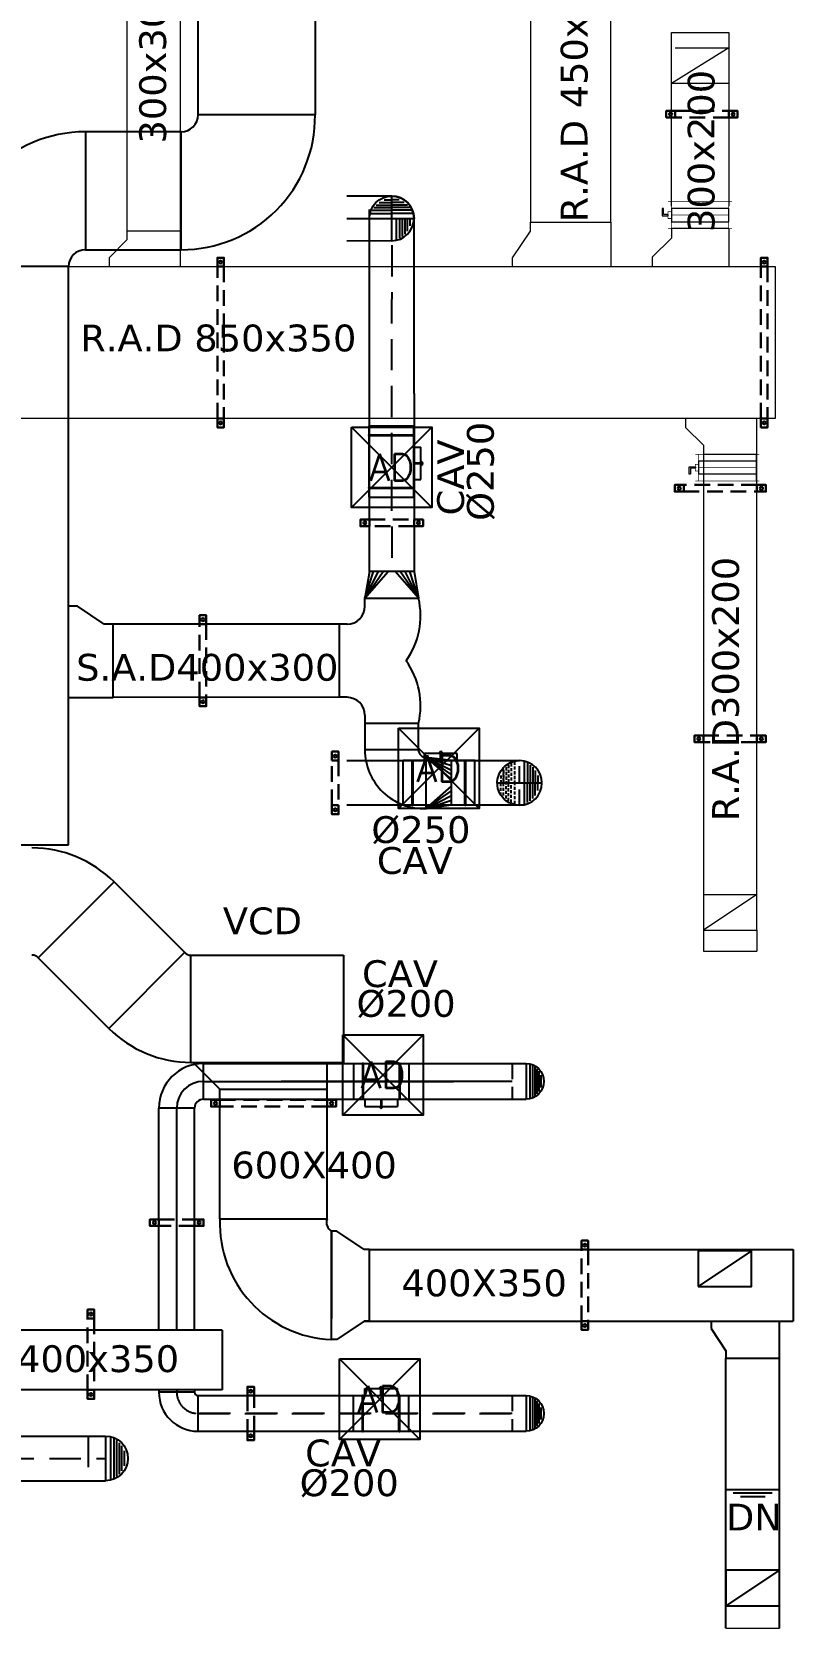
# Model space of a CAD drawing. Header units: millimetres. Extents: x -5691 to 38661, y 27321 to 65085.
# Drawn here: x 7862 to 12123, y 33350 to 42285 of the extents above; entities that cross this region are included whole.
import ezdxf
from ezdxf.enums import TextEntityAlignment as Align

# ---------------------------------------------------------------- set-up
doc = ezdxf.new("R2010")
doc.units = ezdxf.units.MM
doc.header["$LTSCALE"] = 700
doc.header["$MEASUREMENT"] = 0
doc.linetypes.add('HIDDEN', pattern=[0.375, 0.25, -0.125])
for name, color, linetype in [('Access Door', 7, 'Continuous'), ('CAV', 4, 'Continuous'), ('duct size', 7, 'Continuous'), ('M-AC-DIFFUSER', 3, 'Continuous'), ('Return Ahu-03', 1, 'Continuous'), ('Return Ahu-06', 1, 'Continuous'), ('Supply Ahu-02', 3, 'Continuous'), ('Supply Ahu-03', 3, 'Continuous'), ('Supply Ahu-04', 3, 'Continuous'), ('Supply Ahu-05', 3, 'Continuous'), ('Supply Ahu-06', 3, 'Continuous')]:
    doc.layers.add(name, color=color, linetype=linetype)
for name, color, linetype, lineweight in [('Return AHU-02', 1, 'Continuous', 20), ('SA-HANGERS', 21, 'Continuous', 30), ('VCD', 1, 'Continuous', 20)]:
    doc.layers.add(name, color=color, linetype=linetype, lineweight=lineweight)
doc.styles.add('AC-TEXT', font='ROMANS.SHX', dxfattribs={"height": 200})
doc.styles.add('VERDANA', font='verdana.ttf')

# ---------------------------------------------------------------- blocks, each defined once
blk = doc.blocks.new('*U59')
for p, q in [((0, 0), (0, 37)), ((600, 0), (600, 37))]:
    blk.add_line(p, q)
for points in [[(0, 0), (-50, 0), (-50, 37), (0, 37)], [(600, 37), (650, 37), (650, 0), (600, 0)]]:
    blk.add_lwpolyline(points)
at = {"linetype": 'HIDDEN', "ltscale": 0.5}
for points in [[(0, 37), (600, 37)], [(600, 0), (0, 0)]]:
    blk.add_lwpolyline(points, dxfattribs=at)
for centre in [(-25, 18.5), (625, 18.5)]:
    blk.add_circle(centre, 8.44)
blk = doc.blocks.new('*U94')
for p, q in [((0, 0), (0, 37)), ((400, 0), (400, 37))]:
    blk.add_line(p, q)
for points in [[(0, 0), (-50, 0), (-50, 37), (0, 37)], [(400, 37), (450, 37), (450, 0), (400, 0)]]:
    blk.add_lwpolyline(points)
at = {"linetype": 'HIDDEN', "ltscale": 0.5}
for points in [[(0, 37), (400, 37)], [(400, 0), (0, 0)]]:
    blk.add_lwpolyline(points, dxfattribs=at)
for centre in [(-25, 18.5), (425, 18.5)]:
    blk.add_circle(centre, 8.44)
blk = doc.blocks.new('*U62')
for p, q in [((0, 0), (0, 37)), ((400, 0), (400, 37))]:
    blk.add_line(p, q)
for points in [[(0, 0), (-50, 0), (-50, 37), (0, 37)], [(400, 37), (450, 37), (450, 0), (400, 0)]]:
    blk.add_lwpolyline(points)
at = {"linetype": 'HIDDEN', "ltscale": 0.5}
for points in [[(0, 37), (400, 37)], [(400, 0), (0, 0)]]:
    blk.add_lwpolyline(points, dxfattribs=at)
for centre in [(-25, 18.5), (425, 18.5)]:
    blk.add_circle(centre, 8.44)
blk = doc.blocks.new('*U76')
for p, q in [((0, 0), (0, 37)), ((250.2, 0), (250.2, 37))]:
    blk.add_line(p, q)
for points in [[(0, 0), (-50, 0), (-50, 37), (0, 37)], [(250.2, 37), (300.2, 37), (300.2, 0), (250.2, 0)]]:
    blk.add_lwpolyline(points)
at = {"linetype": 'HIDDEN', "ltscale": 0.5}
for points in [[(0, 37), (250.2, 37)], [(250.2, 0), (0, 0)]]:
    blk.add_lwpolyline(points, dxfattribs=at)
for centre in [(-25, 18.5), (275.2, 18.5)]:
    blk.add_circle(centre, 8.44)
blk = doc.blocks.new('*U127')
for p, q in [((0, 0), (0, 37)), ((409.9, 0), (409.9, 37))]:
    blk.add_line(p, q)
for points in [[(0, 0), (-50, 0), (-50, 37), (0, 37)], [(409.9, 37), (459.9, 37), (459.9, 0), (409.9, 0)]]:
    blk.add_lwpolyline(points)
at = {"linetype": 'HIDDEN', "ltscale": 0.5}
for points in [[(0, 37), (409.9, 37)], [(409.9, 0), (0, 0)]]:
    blk.add_lwpolyline(points, dxfattribs=at)
for centre in [(-25, 18.5), (434.9, 18.5)]:
    blk.add_circle(centre, 8.44)
blk = doc.blocks.new('*U79')
for p, q in [((0, 0), (0, 37)), ((300, 0), (300, 37))]:
    blk.add_line(p, q)
for points in [[(0, 0), (-50, 0), (-50, 37), (0, 37)], [(300, 37), (350, 37), (350, 0), (300, 0)]]:
    blk.add_lwpolyline(points)
at = {"linetype": 'HIDDEN', "ltscale": 0.5}
for points in [[(0, 37), (300, 37)], [(300, 0), (0, 0)]]:
    blk.add_lwpolyline(points, dxfattribs=at)
for centre in [(-25, 18.5), (325, 18.5)]:
    blk.add_circle(centre, 8.44)
blk = doc.blocks.new('CAV 250 DIA')
for p, q in [((0, 400), (0, 350)), ((0, 400), (250, 400)), ((250, 400), (250, 350)), ((0, 350), (250, 350)), ((0, 345), (0, 55)), ((0, 345), (250, 345)), ((250, 345), (250, 55)), ((250, 301.1), (290, 301.1)), ((290, 301.1), (290, 119.1)), ((250, 212.1), (297.4, 212.1)), ((250, 208.1), (297.4, 208.1)), ((290.8, 218.7), (292.2, 220.1)), ((290.8, 218.7), (297.4, 212.1)), ((297.4, 208.1), (290.8, 201.6)), ((290.8, 201.6), (292.2, 200.1)), ((292.2, 220.1), (302.2, 210.1)), ((302.2, 210.1), (292.2, 200.1)), ((250, 119.1), (290, 119.1)), ((0, 55), (250, 55)), ((0, 50), (0, 0)), ((0, 50), (250, 50)), ((0, 50), (250, 50)), ((0, 0), (250, 0)), ((250, 50), (250, 0))]:
    blk.add_line(p, q)
for centre, start, end in [((0.9, 347.5), 109.43656, 250.56344), ((249.1, 347.5), 289.43656, 70.56344), ((0.9, 52.5), 109.43656, 250.56344), ((249.1, 52.5), 289.43656, 70.56344)]:
    blk.add_arc(centre, 2.65, start, end)
blk = doc.blocks.new('A$C4D301BEB')
for p, q in [((-310, 200), (-260, 200)), ((-310, 0), (-310, 200)), ((-260, 0), (-260, 200)), ((-255, 200), (-55, 200)), ((-255, 0), (-255, 200)), ((-246, 200), (-246, 240)), ((-246, 240), (-64, 240)), ((-165, 242.2), (-155, 252.2)), ((-163.6, 240.8), (-165, 242.2)), ((-163.6, 240.8), (-157, 247.4)), ((-157, 200), (-157, 247.4)), ((-155, 252.2), (-145, 242.2)), ((-153, 200), (-153, 247.4)), ((-153, 247.4), (-146.4, 240.8)), ((-146.4, 240.8), (-145, 242.2)), ((-64, 200), (-64, 240)), ((-55, 0), (-55, 200)), ((-50, 200), (0, 200)), ((-50, 0), (-50, 200)), ((-50, 0), (-50, 200)), ((0, 0), (0, 200)), ((-310, 0), (-260, 0)), ((-255, 0), (-55, 0)), ((-50, 0), (0, 0))]:
    blk.add_line(p, q)
for centre, start, end in [((-257.5, 199.1), 19.43656, 160.56344), ((-52.5, 199.1), 19.43656, 160.56344), ((-257.5, 0.9), 199.43656, 340.56344), ((-52.5, 0.9), 199.43656, 340.56344)]:
    blk.add_arc(centre, 2.65, start, end)
blk = doc.blocks.new('*U77')
for p, q in [((0, 0), (0, 37)), ((410, 0), (410, 37))]:
    blk.add_line(p, q)
for points in [[(0, 0), (-50, 0), (-50, 37), (0, 37)], [(410, 37), (460, 37), (460, 0), (410, 0)]]:
    blk.add_lwpolyline(points)
at = {"linetype": 'HIDDEN', "ltscale": 0.5}
for points in [[(0, 37), (410, 37)], [(410, 0), (0, 0)]]:
    blk.add_lwpolyline(points, dxfattribs=at)
for centre in [(-25, 18.5), (435, 18.5)]:
    blk.add_circle(centre, 8.44)
blk = doc.blocks.new('*U109')
for p, q in [((0, 0), (0, 37)), ((850, 0), (850, 37))]:
    blk.add_line(p, q)
for points in [[(0, 0), (-50, 0), (-50, 37), (0, 37)], [(850, 37), (900, 37), (900, 0), (850, 0)]]:
    blk.add_lwpolyline(points)
at = {"linetype": 'HIDDEN', "ltscale": 0.5}
for points in [[(0, 37), (850, 37)], [(850, 0), (0, 0)]]:
    blk.add_lwpolyline(points, dxfattribs=at)
for centre in [(-25, 18.5), (875, 18.5)]:
    blk.add_circle(centre, 8.44)
blk = doc.blocks.new('AD')
at = {"layer": 'M-AC-DIFFUSER', "color": 2}
for p, q in [((225, 225), (-225, -225)), ((225, -225), (-225, 225))]:
    blk.add_line(p, q, dxfattribs=at)
blk.add_lwpolyline([(-225, 225), (225, 225), (225, -225), (-225, -225)], close=True, dxfattribs=at)
at = {"layer": 'M-AC-DIFFUSER', "color": 2, "style": 'AC-TEXT'}
blk.add_text('AD', height=150, dxfattribs=at).set_placement((0, 0), align=Align.MIDDLE_CENTER)
blk = doc.blocks.new('*U128')
for p, q in [((0, 0), (0, 37)), ((200, 0), (200, 37))]:
    blk.add_line(p, q)
for points in [[(0, 0), (-50, 0), (-50, 37), (0, 37)], [(200, 37), (250, 37), (250, 0), (200, 0)]]:
    blk.add_lwpolyline(points)
at = {"linetype": 'HIDDEN', "ltscale": 0.5}
for points in [[(0, 37), (200, 37)], [(200, 0), (0, 0)]]:
    blk.add_lwpolyline(points, dxfattribs=at)
for centre in [(-25, 18.5), (225, 18.5)]:
    blk.add_circle(centre, 8.44)
blk = doc.blocks.new('*U142')
for p, q in [((0, 0), (0, 37)), ((200, 0), (200, 37))]:
    blk.add_line(p, q)
for points in [[(0, 0), (-50, 0), (-50, 37), (0, 37)], [(200, 37), (250, 37), (250, 0), (200, 0)]]:
    blk.add_lwpolyline(points)
at = {"linetype": 'HIDDEN', "ltscale": 0.5}
for points in [[(0, 37), (200, 37)], [(200, 0), (0, 0)]]:
    blk.add_lwpolyline(points, dxfattribs=at)
for centre in [(-25, 18.5), (225, 18.5)]:
    blk.add_circle(centre, 8.44)
blk = doc.blocks.new('*U130')
at = {"linetype": 'Continuous', "const_width": 5}
for points in [[(428, -75), (428, -75), (-25, -75), (0, -75), (0, 125), (-25, 125), (0, 125), (428, 125), (453, 125), (428, 125), (428, -75), (453, -75), (428, -75)], [(428, 25), (0, 25)]]:
    blk.add_lwpolyline(points, dxfattribs=at)
at = {"linetype": 'Continuous'}
for points in [[(-25, 20), (-25, 30), (-60, 30), (-60, 75), (-70, 75), (-70, 20), (-25, 20)], [(428, 75), (0, 75), (0, -25), (428, -25)]]:
    blk.add_lwpolyline(points, close=True, dxfattribs=at)
at = {"linetype": 'Continuous', "const_width": 5}
blk.add_lwpolyline([(0, 0), (0, 50), (-25, 50), (-25, 0)], close=True, dxfattribs=at)

msp = doc.modelspace()

# ---------------------------------------------------------------- linework, layer by layer
at = {"layer": 'Return AHU-02', "ltscale": 8}
for p, q in [((8394.4, 43404.7), (8394.4, 41171.4)), ((8694.5, 41171.3), (8694.4, 43404.7)), ((11920.9, 37457.4, 25), (11621, 37257.4, 0)), ((11747.3, 33350.2), (12047.3, 33350.2))]:
    msp.add_line(p, q, dxfattribs=at)
at = {"layer": 'Return AHU-02'}
for p, q in [((10652.5, 42592.8, 25), (10652.5, 41220.3, 25)), ((11102.5, 41220.3, 25), (11102.5, 42594.1, 25)), ((11442.4, 41310.2, 58.6), (11442.4, 42281.9, 25)), ((11442.4, 42281.9, 25), (11763, 42281.9, 25)), ((11763, 42281.9, 37.4), (11763, 41946.5, 12.5)), ((11763, 42196.5, 25), (11442.4, 41996.5, -14.6)), ((11463, 42196.5, 12.5), (11763, 42196.5, 37.5)), ((11763, 42196.5, 25), (11763, 41310, 25)), ((11763, 41996.3, 17.5), (11442.4, 41996.5, -14.6)), ((10652.5, 41170.3, 25), (10652.5, 41220.3, 25)), ((10652.5, 41220.3, 25), (11102.5, 41220.3, 25)), ((11102.5, 41220.3, 25), (11102.5, 40970.3)), ((8394.4, 41121.3, 50), (8294.4, 41021.3, 50)), ((8394.4, 41171.4, 50), (8694.4, 41171.3, 50)), ((8394.4, 41171.3, 50), (8394.4, 41121.3, 50)), ((8694.4, 40971.3, 50), (8694.5, 41171.3, 50)), ((10552.5, 41020.3, 25), (10652.5, 41170.3, 25)), ((11442, 41130.8, 74.7), (11335, 41023.8, 74.7)), ((11763, 41184.3, 74.7), (11442, 41184.3, 74.7)), ((11442, 41184.3, 74.7), (11442, 41130.8, 74.7)), ((11763, 41184.3, 74.7), (11763, 40970.3, -5.6)), ((8294.4, 41021.3, 50), (8294.4, 40971.3)), ((10552.5, 40970.3, 25), (10552.5, 41020.3, 25)), ((11335, 41023.8, 74.7), (11335, 40970.3, -5.6)), ((2986.3, 40971.3), (12022.5, 40971.3)), ((12022.5, 40971.3), (12022.5, 40121.3)), ((12022.5, 40121.3), (-3015.2, 40121.3)), ((11520.9, 40121.3), (11520.9, 40071.3)), ((11920.9, 39921.3), (11920.9, 40121.3)), ((11520.9, 40071.3), (11620.9, 39971.3)), ((11920.9, 37507.4, 75), (11920.9, 40060, 7.4)), ((11620.9, 39971.3), (11620.9, 39921.3)), ((11620.9, 39971.3), (11620.9, 37507.4, 125)), ((11620.9, 39921.3), (11920.9, 39921.3)), ((11620.9, 37507.4, 275), (11620.9, 37457.4, 25)), ((11621, 37457.4, 0), (11621, 37257.4, 0)), ((11621, 37457.4, 0), (11920.9, 37457.4, 25)), ((11920.9, 37457.4, 25), (11920.9, 37507.4, 75)), ((11920.9, 37257.4, 25), (11920.9, 37457.4, 25)), ((11621, 37257.4, 50), (11920.9, 37257.4, 25)), ((11621, 37257.4, 50), (11621, 37139.7, 50)), ((11920.9, 37257.4, 25), (11920.9, 37139.7, 25)), ((11621, 37139.7, 50), (11920.9, 37139.7, 50))]:
    msp.add_line(p, q, dxfattribs=at)
at = {"layer": 'Return Ahu-03'}
for p, q in [((8321.9, 37526.9), (7897.7, 37102.6)), ((8717.4, 37131.6, 50), (8322, 37527)), ((8293.2, 36707.3, 50), (7897.8, 37102.7, 50)), ((8293.1, 36707.2, -75.3), (8717.3, 37131.5, -75.3)), ((8752.7, 36516.8, -25.3), (8752.7, 37116.8, -25.3)), ((8752.7, 37116.8, -75.3), (9607.1, 37116.8, -75.3)), ((9607.1, 37116.8, -75.3), (9607.1, 36516.8, -75.3)), ((8752.7, 36516.8, -75.3), (9607.1, 36516.8, -75.3)), ((8765.1, 36516.8, -75.3), (8915.1, 36366.8, -75.3)), ((9514.5, 35640.7, 60.2), (9514.5, 36516.8, -75.3)), ((8915.1, 35640.7, 59.3), (8915.1, 36366.8, -43.3)), ((8915.1, 36366.8, -75.3), (9514.7, 36366.8, -75.3)), ((8915.1, 35640.7, 50), (9514.5, 35640.7, 50)), ((9539, 34965.6, 50), (9539.6, 35572.3, 100)), ((9569.5, 35572, 50), (9539, 35572, 50)), ((9539, 35572, 50), (9539, 35454, 50)), ((9721.9, 35469, 99.6), (9569.5, 35572, 50)), ((9539, 35454, 50), (9539, 35083.6, 50)), ((9752.7, 35469, 99.6), (9721.9, 35469, 99.6)), ((9752.7, 35069, 50), (9752.7, 35469, 50)), ((9754.4, 35469, 99.6), (12123.3, 35469, 99.6)), ((11891.4, 35462.1), (11591.4, 35262.1)), ((12123.3, 35469), (12123.3, 35069)), ((9539, 34965.6, 50), (9539, 35083.6, 50)), ((9721.9, 35069, 99.6), (9569.5, 34965.6, 50)), ((9721.9, 35069, 99.6), (9754.4, 35069, 99.6)), ((9754.4, 35069, 99.6), (9721.9, 35069, 99.6)), ((9754.4, 35069, 99.6), (12123.3, 35069, 99.6)), ((11664.1, 35069, 199.2), (11664.1, 35027.3, 199.2)), ((11664.1, 35027.3, 199.2), (11747.4, 34902.3, 199.2)), ((12047.4, 34860.6, 199.2), (12047.4, 35069, 157.5)), ((9569.5, 34965.6, 50), (9539, 34965.6, 50)), ((11747.3, 33350.2), (11747.4, 34860.6)), ((11747.4, 34902.3, 199.2), (11747.4, 34860.6, 199.2)), ((11747.4, 34860.6, 199.2), (12047.4, 34860.6, 199.2)), ((12047.3, 33350.2), (12047.4, 34860.6)), ((12047.4, 33675.2), (11747.4, 33475.2))]:
    msp.add_line(p, q, dxfattribs=at)
for points in [[(11591.4, 35262.1), (11891.4, 35262.1), (11891.4, 35462.1), (11591.4, 35462.1)], [(11747.4, 33475.2), (12047.4, 33475.2), (12047.4, 33675.2), (11747.4, 33675.2)]]:
    msp.add_lwpolyline(points, close=True, dxfattribs=at)
for centre, radius, start, end in [((7862.3, 37067.2), 650, 45, 90), ((7862.3, 37067.5, 50), 50, 45, 90), ((8752.7, 37166.8, -75.3), 50, 225, 270), ((8752.7, 37166.8, -75.3), 650, 225, 270), ((9564.6, 35615.1), 650, 177.73912, 267.73912), ((9567.5, 35621.3, 100), 56.4, 159.91787, 240.32987)]:
    msp.add_arc(centre, radius, start, end, dxfattribs=at)
at = {"layer": 'Return Ahu-06'}
for p, q in [((11749, 34126.2), (12045.7, 34126.2)), ((11788.6, 34106.4), (12006.2, 34106.4)), ((11828.2, 34086.6), (11966.6, 34086.6))]:
    msp.add_line(p, q, dxfattribs=at)
at = {"layer": 'Supply Ahu-02', "ltscale": 600, "extrusion": (-1, 0, 0)}
msp.add_line((9447.6, 43978.1, 397.8), (9447.5, 41821, 390), dxfattribs=at)
at = {"layer": 'Supply Ahu-03', "ltscale": 600}
for p, q in [((8792.5, 41821, 390), (8792.5, 43978.1, 397.8)), ((9447.5, 41821, 395), (8792.5, 41821, 390)), ((8697.5, 41726, 740.2), (8162, 41726)), ((8697.6, 41066, 390), (8697.5, 41726, 390)), ((8162, 41066, 390), (8697.6, 41066, 390)), ((8067, 37735.1, 390), (8067, 40971, 390)), ((8117, 39070.1, 390), (8067, 39070.1, 390)), ((8267, 38970.1, 390), (8117, 39070.1, 390)), ((9726.4, 39070.1, -364), (9726.4, 39115.1, -364)), ((9726.4, 39115.1, -364), (10026.4, 39115.1, -364)), ((9726.4, 39115.1), (10026.4, 39115.1)), ((9581.5, 38970.1, -275.7), (8317, 38970.1, 390)), ((8317, 38560.1, 700), (8317, 38970.1, 390)), ((9581.5, 38970.1, -364), (9581.4, 38560.5, -0.4)), ((8067, 38560.1, 390), (8317, 38560.1, 390)), ((9581.4, 38560.4, 68.3), (8317, 38560.1, 700)), ((9726.4, 38460.1, -364), (9726.4, 38415.1, -364)), ((7407, 37735.1, 390), (8067.1, 37735.1, 335)), ((8792.1, 34451.5, 500.3), (8792.1, 34651.5, 500.3))]:
    msp.add_line(p, q, dxfattribs=at)
at = {"layer": 'Supply Ahu-03'}
for p, q in [((8162, 41726, 390), (8162, 41066, 390)), ((9876.4, 41366, 273.5), (9625.9, 41366, 169.2)), ((9625.9, 41116.1, 228.3), (9876.4, 41116.6, 540.9)), ((8067, 40971, 390), (7407, 40971, 390)), ((9751.4, 39265.1), (9751.4, 40261)), ((10001.4, 40261, 0), (10001.4, 39264.6)), ((9751.4, 39265.1), (9726.4, 39115.1)), ((9726.4, 39115.1), (9856.7, 39265.1)), ((9726.4, 39115.1), (9829.2, 39265.1)), ((9726.4, 39115.1), (9801.7, 39265.1)), ((9726.4, 39115.1), (9774.2, 39265.1)), ((10001.4, 39265.1), (9751.4, 39265.1)), ((10026.4, 39115.1), (9896.1, 39265.1)), ((10026.4, 39115.1), (9923.6, 39265.1)), ((10026.4, 39115.1), (9951.1, 39265.1)), ((10026.4, 39115.1), (9978.6, 39265.1)), ((10001.4, 39265.1), (10026.4, 39115.1)), ((9726.4, 39115.1), (10026.4, 39115.1)), ((8317, 38970.1, 390), (8267, 38970.1, 390)), ((9626.4, 38970.1, -364), (9581.5, 38970.1, -364)), ((9626.4, 38560.5, -0.4), (9581.4, 38560.5, -0.4)), ((9625.9, 38206.2, 167.2), (10592.5, 38206.1, 272.7)), ((10592.4, 37956.1, 259), (9625.9, 37956.2, 166.6)), ((8928.1, 35016.9, 450), (7089.7, 35016.9, 450)), ((8928.1, 35016.9, 875.9), (8928.1, 34683, 450)), ((8928.1, 34683, 450), (7089.7, 34683, 450)), ((8773, 34670.5, 500.3), (8573, 34670.5, 500.3))]:
    msp.add_line(p, q, dxfattribs=at)
at = {"layer": 'Supply Ahu-03', "ltscale": 8}
for p, q in [((10068.8, 38224.2, 195.1), (10211.8, 38178.7, 195.1)), ((10068.8, 38224.2, 195.1), (10211.8, 38152.4, 195.1)), ((10068.8, 38224.2, 195.1), (10211.8, 38126.2, 195.1)), ((10068.8, 38224.2, 195.1), (10211.8, 38100, 195.1)), ((10211.8, 38206.1, 195.1), (10068.8, 38224.2, 195.1)), ((10211.8, 37956.2, 195.1), (10211.8, 38206.1, 195.1)), ((10068.8, 37938.2, 195.1), (10211.8, 38062.4, 195.1)), ((10068.8, 37938.2, 195.1), (10211.8, 38036.2, 195.1)), ((10068.8, 37938.2, 195.1), (10211.8, 38010, 195.1)), ((10068.8, 37938.2, 195.1), (10211.8, 37983.8, 195.1)), ((10211.8, 37956.2, 195.1), (10068.8, 37938.2, 195.1))]:
    msp.add_line(p, q, dxfattribs=at)
at = {"layer": 'Supply Ahu-03', "ltscale": 600}
for centre, radius, start, end in [((8697.5, 41821, 390), 95, 270.01274, 0), ((8701, 41812.5, 390), 746.5, 269.73532, 0.64993), ((9626.4, 39070.1, -364), 100, 270, 0), ((9605.1, 39017.1), 432.6, 324.36267, 13.08899), ((9605.1, 38513), 432.6, 346.91101, 35.63733), ((9625.6, 38459.7, 363.1), 100.8, 0.18925, 89.54312)]:
    msp.add_arc(centre, radius, start, end, dxfattribs=at)
at = {"layer": 'Supply Ahu-03'}
for centre, radius, start, end in [((8162, 40971), 755, 90, 180), ((8162, 40971), 95, 90, 180), ((8792.1, 34670.6, 500.3), 219.1, 180.03191, 269.96809), ((8792.1, 34670.6, 500.3), 19.1, 180.03191, 269.96809)]:
    msp.add_arc(centre, radius, start, end, dxfattribs=at)
at = {"layer": 'Supply Ahu-04', "ltscale": 8}
msp.add_line((8823, 36310.7), (8823, 36510.7), dxfattribs=at)
at = {"layer": 'Supply Ahu-04'}
for radius in [250, 150, 50]:
    msp.add_arc((8823, 36260.7), radius, 90, 180, dxfattribs=at)
at = {"layer": 'Supply Ahu-05', "linetype": 'HIDDEN'}
for p, q in [((9751.4, 41116, 273.5), (9751.4, 41366, 273.5)), ((9625.9, 41241), (9751.4, 41241, 273.5)), ((8673, 34683, 1060.7), (8673, 34670.5, 1060.7)), ((8792.1, 34551.5, 500.3), (10549.8, 34551.5, 500.3)), ((10549.8, 34551.5, 500.3), (8792.1, 34551.5, 500.3)), ((8176.8, 34425.2), (8176.8, 34175.2)), ((6385.8, 34300.2, -440.6), (8275.1, 34300.2, -440.6))]:
    msp.add_line(p, q, dxfattribs=at)
at = {"layer": 'Supply Ahu-05'}
for p, q in [((9766.7, 41286.5, 273.5), (9876.5, 41286.5, 273.5)), ((9776.2, 41301.3, 273.5), (9876.5, 41301.3, 273.5)), ((9788.7, 41315.6, 273.5), (9876.5, 41315.6, 273.5)), ((9806.1, 41330, 273.5), (9876.5, 41330, 273.5)), ((9834.2, 41344.3, 273.5), (9876.5, 41344.3, 273.5)), ((9876.4, 41116, 273.5), (9876.4, 41366, 273.5)), ((9918.7, 41344.3, 273.5), (9876.4, 41344.3, 273.5)), ((9946.8, 41330, 273.5), (9876.4, 41330, 273.5)), ((9964.2, 41315.6, 273.5), (9876.4, 41315.6, 273.5)), ((9976.7, 41301.3, 273.5), (9876.4, 41301.3, 273.5)), ((9986.1, 41286.5, 273.5), (9876.4, 41286.5, 273.5)), ((9751.4, 40261, 0), (9751.4, 41242.1)), ((9751.4, 41241, 273.5), (10001.4, 41241, 273.5)), ((9758.4, 41267.9, 273.5), (9876.5, 41267.9, 273.5)), ((9994.4, 41267.9, 273.5), (9876.4, 41267.9, 273.5)), ((9903.4, 41123, 273.5), (9903.4, 41241, 273.5)), ((9922, 41131.3, 273.5), (9922, 41241, 273.5)), ((9936.8, 41140.7, 273.5), (9936.8, 41241, 273.5)), ((9951.1, 41153.2, 273.5), (9951.1, 41241, 273.5)), ((9965.4, 41170.6, 273.5), (9965.4, 41241, 273.5)), ((9979.8, 41198.7, 273.5), (9979.8, 41241, 273.5)), ((10001.6, 40957.5, 590), (10001.4, 41241.2, 1195)), ((10001.4, 40261, 0), (10001.4, 41090.9, 0)), ((10617.9, 38199.1, 272.5), (10617.9, 38081.1, 272.5)), ((10636.6, 38190.8, 272.5), (10636.6, 38081.1, 272.5)), ((10651.3, 38181.4, 272.5), (10651.3, 38081.1, 272.5)), ((10665.7, 38168.9, 272.5), (10665.7, 38081.1, 272.5)), ((10466, 38081.1, 272.5), (10716, 38081.1, 272.5)), ((10619.4, 37963.1, 259), (10619.4, 38081.1, 259)), ((10636.6, 37971.4, 272.5), (10636.6, 38081.1, 272.5)), ((10651.3, 37980.9, 272.5), (10651.3, 38081.1, 272.5)), ((10665.7, 37993.4, 272.5), (10665.7, 38081.1, 272.5)), ((10680, 38151.5, 272.5), (10680, 38081.1, 272.5)), ((10680, 38010.8, 272.5), (10680, 38081.1, 272.5)), ((10694.3, 38123.3, 272.5), (10694.3, 38081.1, 272.5)), ((10694.3, 38038.9, 272.5), (10694.3, 38081.1, 272.5)), ((8823, 36510.7), (10628.7, 36510.7)), ((10628.7, 36510.7, -975.3), (10628.7, 36310.7, -975.3)), ((10650.3, 36505.1, -975.3), (10650.3, 36316.3, -975.3)), ((10665.2, 36498.5, -975.3), (10665.2, 36322.9, -975.3)), ((10677, 36490.9, -975.3), (10677, 36330.5, -975.3)), ((10688.5, 36480.9, -975.3), (10688.5, 36340.5, -975.3)), ((10699.9, 36467, -975.3), (10699.9, 36354.4, -975.3)), ((10711.4, 36444.5, -975.3), (10711.4, 36376.9, -975.3)), ((8823, 36310.7), (10628.7, 36310.7)), ((8573, 34683, 585.4), (8573, 34670.5, 500.3)), ((8773, 34683, 585.4), (8773, 34670.5, 500.3)), ((8792.1, 34651.5, 500.3), (10628.5, 34651.5, 500.3)), ((10628.5, 34651.5), (10628.5, 34451.5)), ((10650, 34645.9), (10650, 34457.1)), ((10664.9, 34639.3), (10664.9, 34463.7)), ((10676.7, 34631.7), (10676.7, 34471.3)), ((10688.2, 34621.7), (10688.2, 34481.3)), ((10699.7, 34607.8), (10699.7, 34495.2)), ((10711.1, 34585.3), (10711.1, 34517.7)), ((7444.6, 34425.2), (8275.1, 34425.2)), ((8275.1, 34425.2), (8275.1, 34175.2)), ((8302, 34418.2), (8302, 34182.2)), ((8320.7, 34409.9), (8320.7, 34190.5)), ((8335.5, 34400.4), (8335.5, 34200)), ((8792.1, 34451.5, 500.3), (10628.5, 34451.5, 500.3)), ((8349.8, 34388), (8349.8, 34212.4)), ((8364.1, 34370.5), (8364.1, 34229.9)), ((8378.5, 34342.4), (8378.5, 34258)), ((7444.6, 34175.2), (8275.1, 34175.2))]:
    msp.add_line(p, q, dxfattribs=at)
at = {"layer": 'Supply Ahu-05', "ltscale": 8}
for p, q in [((9726.4, 38415.1, -364), (10026.4, 38415.1)), ((9726.4, 38415.1, -364), (9726.4, 38266.6, -168.9)), ((10026.4, 38266.6, -16.7), (10026.4, 38415.1)), ((8573, 35016.9, 450), (8573, 36260.8)), ((8773, 36260.7), (8573, 36260.8)), ((8773, 35016.9, 450), (8773, 36260.7))]:
    msp.add_line(p, q, dxfattribs=at)
at = {"layer": 'Supply Ahu-05', "linetype": 'HIDDEN', "ltscale": 0.1}
for p, q in [((10502, 38010.8, 272.5), (10502, 38168.9, 272.5)), ((10516.3, 38168.9, 272.5), (10516.3, 38081.1, 272.5)), ((10530.6, 38181.4, 272.5), (10530.6, 38081.1, 272.5)), ((10545.4, 38190.8, 272.5), (10545.4, 38081.1, 272.5)), ((10564.1, 38199.1, 272.5), (10564.1, 38081.1, 272.5)), ((10487.7, 38123.3, 272.5), (10487.7, 38081.1, 272.5)), ((10487.7, 38010.8, 272.5), (10487.7, 38081.1, 272.5)), ((10502, 38151.5, 272.5), (10502, 38081.1, 272.5)), ((10516.3, 37993.4, 272.5), (10516.3, 38081.1, 272.5)), ((10530.6, 37980.9, 272.5), (10530.6, 38081.1, 272.5)), ((10545.4, 37971.4, 272.5), (10545.4, 38081.1, 272.5)), ((10565.5, 37963.1, 259), (10565.5, 38081.1, 259))]:
    msp.add_line(p, q, dxfattribs=at)
at = {"layer": 'Supply Ahu-05', "linetype": 'HIDDEN', "ltscale": 0.5}
for p, q in [((10592.5, 37956.1, 259), (10592.5, 38206.1, 259)), ((10592.5, 37956.1, 259), (10592.5, 38206.1, 259)), ((10550, 36510.7, -975.3), (10550, 36310.7, -975.3)), ((10549.8, 34651.5), (10549.8, 34451.5))]:
    msp.add_line(p, q, dxfattribs=at)
at = {"layer": 'Supply Ahu-05', "linetype": 'HIDDEN', "ltscale": 8}
for p, q in [((8823, 36410.7), (10550, 36410.7)), ((10550, 36410.7), (9258, 36410.7)), ((8673, 35016.9, 450), (8673, 36260.8))]:
    msp.add_line(p, q, dxfattribs=at)
at = {"layer": 'Supply Ahu-05', "linetype": 'HIDDEN'}
for centre, radius, start, end in [((1096390.6, 40178), 1086514.6, 179.9518581, 180.0481419), ((8792, 34670.5, 1060.7), 119, 180, 270.05361)]:
    msp.add_arc(centre, radius, start, end, dxfattribs=at)
at = {"layer": 'Supply Ahu-05', "extrusion": (0, 0, -1)}
for centre, major_axis, start_param in [((9876.4, 41241, 273.5), (125, 0), 3.141593), ((10592.5, 38081.1, 259), (0, 125), 2.924588), ((10628.7, 36410.7, -975.3), (0, -100), 3.141593), ((10628.5, 34551.5), (0, -100), 3.141593), ((8275.1, 34300.2), (0, -125), 3.141593)]:
    msp.add_ellipse(centre, major_axis=major_axis, ratio=1, start_param=start_param, end_param=6.283185, dxfattribs=at)
at = {"layer": 'Supply Ahu-05'}
for centre in [(9876.4, 41241, 273.5), (10592.5, 38081.1, 259)]:
    msp.add_ellipse(centre, major_axis=(0, 125), ratio=1, start_param=3.141593, end_param=6.283185, dxfattribs=at)
at = {"layer": 'Supply Ahu-06'}
for p, q in [((10026.4, 38266.6, -16.7), (9726.4, 38266.6, -316.7)), ((10068.8, 37938.2, -16.7), (10068.8, 38224.2, -16.7)), ((10068.8, 37938.2, -16.7), (10068.8, 38076.5, -16.7))]:
    msp.add_line(p, q, dxfattribs=at)
for centre, radius, end in [((10055.1, 38266.6, -168.9), 328.7, 272.38497), ((10068.8, 38266.6, 195.1), 42.4, 270)]:
    msp.add_arc(centre, radius, 180, end, dxfattribs=at)

# ---------------------------------------------------------------- block references
at = {"layer": 'Access Door'}
for p in [(9876.1, 39847.8), (10140.3, 38162.1, 195.1), (9827.9, 36446.7, -1178.7), (9809.5, 34631.5)]:
    msp.add_blockref('AD', p, dxfattribs=at)
at = {"layer": 'CAV', "xscale": -1}
for name, p, rotation in [('CAV 250 DIA', (9750.1, 40080.5, 570.1), 180), ('CAV 250 DIA', (9941.2, 37956.2, 178.4), 270), ('A$C4D301BEB', (9972.3, 36510.7, -475), 180)]:
    msp.add_blockref(name, p, dxfattribs=dict(at, rotation=rotation))
at = {"layer": 'CAV'}
msp.add_blockref('A$C4D301BEB', (9972, 34451.5, 500.3), dxfattribs=at)
at = {"layer": 'SA-HANGERS'}
for name, p, rotation in [('*U79', (11463, 41806.2, 44.9), 0.0018899840078956), ('*U109', (8900.5, 40971.3), 270.0018899840079), ('*U109', (11943.1, 40971.3, 449.7), 270.0018899840079), ('*U76', (9751.4, 39518.3), 0.001889984007894986), ('*U127', (8801.3, 38970.1, -175), 270.0018899840078), ('*U79', (11620.9, 38309.4, 125), 0.0018899840078956), ('*U76', (9541.7, 38206.2, 197.4), 270.0018899840079), ('*U59', (8915.1, 36269.3, -22.4), 0.001889984007895), ('*U142', (8573, 35601.1, 238.7), 0.00188998400794148), ('*U94', (10939.1, 35469, 99.6), 270.0018899840079), ('*U62', (8174.1, 35083, 450), 270.0018899840079)]:
    msp.add_blockref(name, p, dxfattribs=dict(at, rotation=rotation))
at = {"layer": 'SA-HANGERS', "xscale": -1}
for name, p, rotation in [('*U77', (11920.9, 39711.9, 9.2), 359.9981100159922), ('*U128', (9069, 34451.5, 500.3), 269.998110015992)]:
    msp.add_blockref(name, p, dxfattribs=dict(at, rotation=rotation))
at = {"layer": 'VCD', "ltscale": 100, "xscale": 0.7499999999996448, "yscale": 0.7499999999996448, "zscale": 0.7499999999996448}
msp.add_blockref('*U130', (11442, 41240.6, 74.7), dxfattribs=at)
at = {"layer": 'VCD', "ltscale": 100, "xscale": -0.7499999999996448, "yscale": 0.7499999999996448, "zscale": 0.7499999999996448, "rotation": 180}
msp.add_blockref('*U130', (11594.9, 39865.1), dxfattribs=at)

# ---------------------------------------------------------------- texts
at = {"layer": 'duct size', "style": 'VERDANA'}
for s, p in [('R.A.D 450x300', (10972.6, 41219.2)), ('300x300', (8613.1, 41660.3, 550)), ('300x200', (11683.2, 41165.1, 425)), ('%%C250', (10447.6, 39547.9, -988)), ('CAV', (10281, 39578.4, -1792.4)), ('R.A.D300x200', (11820.1, 37866.2, 50))]:
    msp.add_text(s, height=150, rotation=90, dxfattribs=at).set_placement(p)
for s, p in [('R.A.D 850x350', (8133, 40496.9, 390)), ('S.A.D400x300', (8110.2, 38653.5, 1115.1)), ('%%C250', (9762.6, 37744.9, -988)), ('CAV', (9793.2, 37572, -1792.4)), ('VCD', (8931.3, 37233.9, 804.8)), ('CAV', (9710.2, 36938.5, -1178.7)), ('%%C200', (9679.6, 36771.9, -374.2)), ('600X400', (8978.5, 35867.5)), ('400X350', (9930.6, 35207.4, 34.5)), ('S.A.D400x350', (7218.5, 34783.3, 550)), ('CAV', (9391.8, 34255.4)), ('%%C200', (9361.2, 34088.8, 804.5)), ('DN', (11747.4, 33896.5))]:
    msp.add_text(s, height=150, dxfattribs=at).set_placement(p)

doc.saveas('drawing.dxf')
